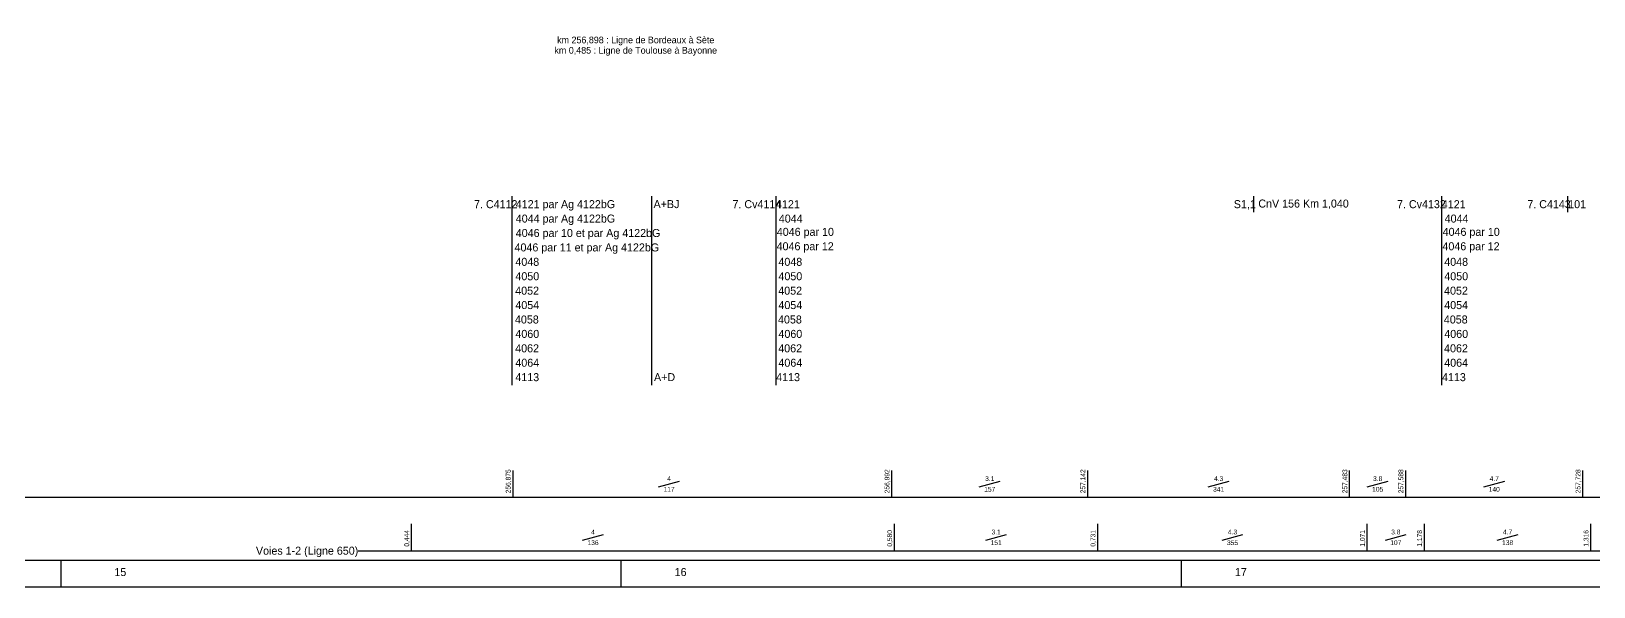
# Model space of a CAD drawing. Header units: metres. Extents: x 0 to 4410, y 0 to 594.
# Drawn here: x 2929 to 3514, y 0 to 208 of the extents above; entities that cross this region are included whole.
import ezdxf
from ezdxf.enums import TextEntityAlignment as Align

# ---------------------------------------------------------------- set-up
doc = ezdxf.new("R2010")
doc.units = ezdxf.units.M
doc.linetypes.add('CONTINU', pattern=[5000, 5000, 0])
doc.layers.add('FORMAT', color=7, linetype='Continuous')
doc.layers.add('PROFIL', color=7, linetype='Continuous')
doc.styles.add('es_norme', font='es_isocp.shx')
doc.styles.add('ISO8C1', font='es_isocp.shx')

# ---------------------------------------------------------------- blocks, each defined once
blk = doc.blocks.new('DECLIV1')
blk.add_line((-3.91, -1.05), (3.91, 1.05))
at = {"linetype": 'CONTINU', "style": 'ISO8C1', "flags": 1}
blk.add_attdef('PK', text='', height=1.8, dxfattribs=at).set_placement((0, 6.39), align=Align.MIDDLE)
at = {"color": 0, "linetype": 'Continuous', "style": 'ISO8C1'}
for tag, p in [('DECLI', (0, 2)), ('DISTANCE', (0, -2))]:
    blk.add_attdef(tag, text='', height=1.8, dxfattribs=at).set_placement(p, align=Align.MIDDLE)
blk = doc.blocks.new('*U152', base_point=(4396.34, 141.81))
at = {"color": 0, "linetype": 'Continuous'}
blk.add_line((4413.07, 146.31), (4413.07, 75.51), dxfattribs=at)
at = {"color": 0, "linetype": 'Continuous', "style": 'es_norme'}
blk.add_text('7. Cv4132', height=3, dxfattribs=at).set_placement((4396.34, 141.81))
for s, p in [('4121', (4417.6, 143.31)), ('4044', (4418.65, 137.91)), ('4046 par 12', (4424.07, 127.11)), ('4046 par 10', (4424.14, 132.51)), ('4048', (4418.5, 121.71)), ('4050', (4418.52, 116.31)), ('4052', (4418.44, 110.91)), ('4054', (4418.5, 105.51)), ('4058', (4418.35, 100.11)), ('4060', (4418.52, 94.71)), ('4062', (4418.44, 89.31)), ('4064', (4418.5, 83.91)), ('4113', (4417.67, 78.51))]:
    blk.add_text(s, height=3, dxfattribs=at).set_placement(p, align=Align.MIDDLE)
blk = doc.blocks.new('*U153', base_point=(4445.18, 141.81))
at = {"color": 0, "linetype": 'Continuous'}
blk.add_line((4460.21, 146.31), (4460.21, 140.31), dxfattribs=at)
at = {"color": 0, "linetype": 'Continuous', "style": 'es_norme'}
blk.add_text('7. C4143', height=3, dxfattribs=at).set_placement((4445.18, 141.81))
blk.add_text('101', height=3, dxfattribs=at).set_placement((4463.84, 143.31), align=Align.MIDDLE)
blk = doc.blocks.new('*U163', base_point=(3526.93, 141.81))
at = {"color": 0, "linetype": 'Continuous'}
blk.add_line((3543.18, 146.31), (3543.18, 75.51), dxfattribs=at)
at = {"color": 0, "linetype": 'Continuous', "style": 'es_norme'}
blk.add_text('7. Cv4114', height=3, dxfattribs=at).set_placement((3526.93, 141.81))
for s, p in [('4121', (3547.71, 143.31)), ('4044', (3548.76, 137.91)), ('4046 par 12', (3554.18, 127.11)), ('4046 par 10', (3554.25, 132.51)), ('4048', (3548.61, 121.71)), ('4050', (3548.62, 116.31)), ('4052', (3548.55, 110.91)), ('4054', (3548.61, 105.51)), ('4058', (3548.46, 100.11)), ('4060', (3548.62, 94.71)), ('4062', (3548.55, 89.31)), ('4064', (3548.61, 83.91)), ('4113', (3547.77, 78.51))]:
    blk.add_text(s, height=3, dxfattribs=at).set_placement(p, align=Align.MIDDLE)

msp = doc.modelspace()

# ---------------------------------------------------------------- linework, layer by layer
at = {"linetype": 'Continuous'}
for p, q in [((3109.028, 146.307), (3109.028, 75.507)), ((3161.373, 146.307), (3161.373, 75.507))]:
    msp.add_line(p, q, dxfattribs=at)
at = {"color": 0, "linetype": 'Continuous'}
msp.add_line((3387.008, 146.307), (3387.008, 140.307), dxfattribs=at)
at = {"layer": 'FORMAT', "linetype": 'Continuous', "ltscale": 0.8}
for p, q in [((2940, 0), (2940, 10)), ((3150, 0), (3150, 10)), ((3360, 0), (3360, 10))]:
    msp.add_line(p, q, dxfattribs=at)
for points in [[(0, 0), (4410, 0), (4410, 594), (0, 594)], [(10, 10), (4400, 10), (4400, 584), (10, 584)]]:
    msp.add_lwpolyline(points, close=True, dxfattribs=at)
at = {"layer": 'PROFIL', "linetype": 'Continuous'}
for p, q in [((3109.407, 33.5), (3109.407, 43.5)), ((3251.407, 33.5), (3251.407, 43.5)), ((3324.807, 33.5), (3324.807, 43.5)), ((3423.007, 33.5), (3423.007, 43.5)), ((3444.007, 33.5), (3444.007, 43.5)), ((3510.407, 33.5), (3510.407, 43.5)), ((2559.917, 33.5), (3794.417, 33.5)), ((3071.407, 13.5), (3071.407, 23.5)), ((3252.407, 13.5), (3252.407, 23.5)), ((3328.607, 13.5), (3328.607, 23.5)), ((3429.607, 13.5), (3429.607, 23.5)), ((3451.007, 13.5), (3451.007, 23.5)), ((3513.407, 13.5), (3513.407, 23.5)), ((3051.407, 13.5), (3794.607, 13.5))]:
    msp.add_line(p, q, dxfattribs=at)

# ---------------------------------------------------------------- block references
at = {"linetype": 'Continuous'}
for name, p in [('*U163', (3191.675, 141.807)), ('*U152', (3440.761, 141.807)), ('*U153', (3489.6, 141.807))]:
    msp.add_blockref(name, p, dxfattribs=at)
at = {"layer": 'PROFIL', "linetype": 'Continuous'}
for p, values in [((3167.907, 38.5), {'DECLI': '4', 'DISTANCE': '117'}), ((3288.107, 38.5), {'DECLI': '3.1', 'DISTANCE': '157'}), ((3373.907, 38.5), {'DECLI': '4.3', 'DISTANCE': '341'}), ((3433.507, 38.5), {'DECLI': '3.8', 'DISTANCE': '105'}), ((3477.207, 38.5), {'DECLI': '4.7', 'DISTANCE': '140'}), ((3139.407, 18.5), {'DECLI': '4', 'DISTANCE': '136'}), ((3290.507, 18.5), {'DECLI': '3.1', 'DISTANCE': '151'}), ((3379.107, 18.5), {'DECLI': '4.3', 'DISTANCE': '355'}), ((3440.307, 18.5), {'DECLI': '3.8', 'DISTANCE': '107'}), ((3482.207, 18.5), {'DECLI': '4.7', 'DISTANCE': '138'})]:
    msp.add_blockref('DECLIV1', p, dxfattribs=at).add_auto_attribs(values)

# ---------------------------------------------------------------- texts
at = {"linetype": 'Continuous', "style": 'es_norme'}
for s, p in [('km 256,898 : Ligne de Bordeaux à Sète', (3155.411, 204.825)), ('km 0,485 : Ligne de Toulouse à Bayonne', (3155.411, 200.941))]:
    msp.add_text(s, height=2.5, dxfattribs=at).set_placement(p, align=Align.MIDDLE_CENTER)
msp.add_text('7. C4112', height=3, dxfattribs=at).set_placement((3094.803, 141.807))
for s, p in [('4121 par Ag 4122bG', (3110.444, 143.307)), ('CnV 156 Km 1,040', (3388.776, 143.535)), ('4044 par Ag 4122bG', (3110.444, 137.907)), ('4046 par 10 et par Ag 4122bG', (3110.444, 132.507)), ('4046 par 11 et par Ag 4122bG', (3109.983, 127.107)), ('4048', (3110.294, 121.707)), ('4050', (3110.305, 116.307)), ('4052', (3110.234, 110.907)), ('4054', (3110.294, 105.507)), ('4058', (3110.144, 100.107)), ('4060', (3110.305, 94.707)), ('4062', (3110.234, 89.307)), ('4064', (3110.294, 83.907)), ('4113', (3110.294, 78.507))]:
    msp.add_text(s, height=3, dxfattribs=at).set_placement(p, align=Align.MIDDLE_LEFT)
at = {"color": 0, "linetype": 'Continuous', "style": 'es_norme'}
for s, p in [('A+BJ', (3166.94, 143.307)), ('A+D', (3166.214, 78.507))]:
    msp.add_text(s, height=3, dxfattribs=at).set_placement(p, align=Align.MIDDLE)
msp.add_text('S1,1', height=3, dxfattribs=at).set_placement((3379.577, 141.807))
at = {"linetype": 'Continuous', "style": 'es_norme'}
msp.add_text('Voies 1-2 (Ligne 650)', height=3, dxfattribs=at).set_placement((3051.407, 13.5), align=Align.MIDDLE_RIGHT)
at = {"layer": 'FORMAT', "linetype": 'Continuous', "ltscale": 0.8, "style": 'es_norme'}
for s, p in [('15', (2960, 4)), ('16', (3170, 4)), ('17', (3380, 4))]:
    msp.add_text(s, height=3, dxfattribs=at).set_placement(p)
at = {"layer": 'PROFIL', "linetype": 'Continuous', "style": 'es_norme'}
for s, p in [('256,875', (3107.607, 35)), ('256,992', (3249.607, 35)), ('257,142', (3323.007, 35)), ('257,483', (3421.207, 35)), ('257,588', (3442.207, 35)), ('257,728', (3508.607, 35)), ('0,444', (3069.607, 15)), ('0,580', (3250.607, 15)), ('0,731', (3326.807, 15)), ('1,071', (3427.807, 15)), ('1,178', (3449.207, 15)), ('1,316', (3511.607, 15))]:
    msp.add_text(s, height=1.8, rotation=90, dxfattribs=at).set_placement(p, align=Align.MIDDLE_LEFT)

doc.saveas('drawing.dxf')
